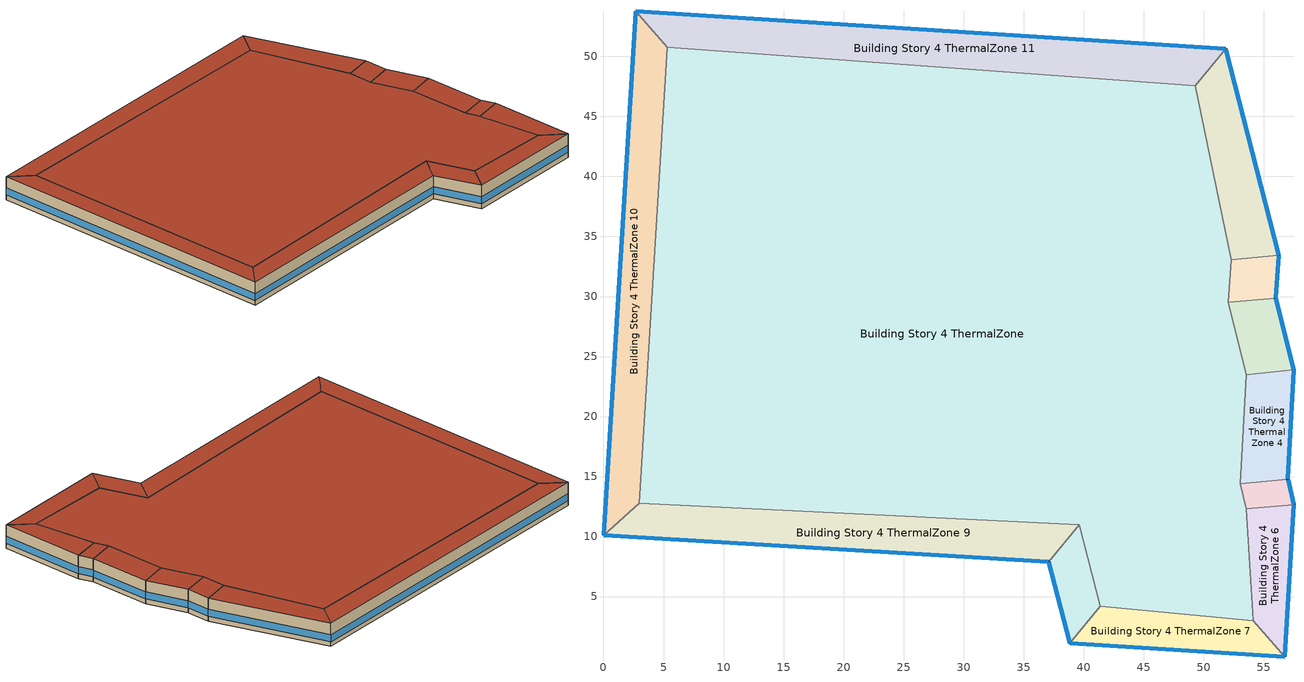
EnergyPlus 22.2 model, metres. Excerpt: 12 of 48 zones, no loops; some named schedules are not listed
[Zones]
Building Story 4 ThermalZone
 floor adiabatic (Typical Interior Ceiling): 49.28,47.56 52.29,33.07 52.03,29.52 53.54,23.5 53.04,14.41 53.54,12.31 54.12,2.99 41.4,4.2 39.64,10.97 2.99,12.76 5.33,50.75 z10.8
 wall adiabatic (Typical Interior Wall): 52.29,33.07 49.28,47.56 5.33,50.75 2.99,12.76 39.64,10.97 41.4,4.2 54.12,2.99 53.54,12.31 53.04,14.41 53.54,23.5 52.03,29.52 52.29,33.07 z10.8:14.4
 roof outside (Typical IEAD Roof - Highly Reflective R-25.64): 5.33,50.75 2.99,12.76 39.64,10.97 41.4,4.2 54.12,2.99 53.54,12.31 53.04,14.41 53.54,23.5 52.03,29.52 52.29,33.07 49.28,47.56 z14.4
Building Story 4 ThermalZone 1
 floor adiabatic (Typical Interior Ceiling): 51.83,50.64 56.27,33.43 52.29,33.07 49.28,47.56 z10.8
 wall outside (Typical Insulated Steel Framed Exterior Wall R-12.99): 56.27,33.43 51.83,50.64 z10.8:14.4
 wall adiabatic (Typical Interior Wall): 51.83,50.64 49.28,47.56 52.29,33.07 56.27,33.43 z10.8:14.4
 window (U 0.55 SHGC 0.25): 56.26,33.45 51.84,50.62 z11.56:12.65
 roof outside (Typical IEAD Roof - Highly Reflective R-25.64): 49.28,47.56 52.29,33.07 56.27,33.43 51.83,50.64 z14.4
Building Story 4 ThermalZone 10
 floor adiabatic (Typical Interior Ceiling): 0,10.11 2.68,53.75 5.33,50.75 2.99,12.76 z10.8
 wall outside (Typical Insulated Steel Framed Exterior Wall R-12.99): 2.68,53.75 0,10.11 z10.8:14.4
 wall adiabatic (Typical Interior Wall): 0,10.11 2.99,12.76 5.33,50.75 2.68,53.75 z10.8:14.4
 window (U 0.55 SHGC 0.25): 2.68,53.73 0,10.13 z11.56:12.64
 roof outside (Typical IEAD Roof - Highly Reflective R-25.64): 2.99,12.76 5.33,50.75 2.68,53.75 0,10.11 z14.4
Building Story 4 ThermalZone 11
 floor adiabatic (Typical Interior Ceiling): 2.68,53.75 51.83,50.64 49.28,47.56 5.33,50.75 z10.8
 wall outside (Typical Insulated Steel Framed Exterior Wall R-12.99): 51.83,50.64 2.68,53.75 z10.8:14.4
 wall adiabatic (Typical Interior Wall): 2.68,53.75 5.33,50.75 49.28,47.56 51.83,50.64 z10.8:14.4
 window (U 0.55 SHGC 0.25): 51.81,50.65 2.7,53.75 z11.56:12.64
 roof outside (Typical IEAD Roof - Highly Reflective R-25.64): 5.33,50.75 49.28,47.56 51.83,50.64 2.68,53.75 z14.4
Building Story 4 ThermalZone 2
 floor adiabatic (Typical Interior Ceiling): 56.27,33.43 56.02,29.88 52.03,29.52 52.29,33.07 z10.8
 wall outside (Typical Insulated Steel Framed Exterior Wall R-12.99): 56.02,29.88 56.27,33.43 z10.8:14.4
 wall adiabatic (Typical Interior Wall): 56.27,33.43 52.29,33.07 52.03,29.52 56.02,29.88 z10.8:14.4
 window (U 0.55 SHGC 0.25): 56.02,29.9 56.27,33.4 z11.56:12.66
 roof outside (Typical IEAD Roof - Highly Reflective R-25.64): 52.29,33.07 52.03,29.52 56.02,29.88 56.27,33.43 z14.4
Building Story 4 ThermalZone 3
 floor adiabatic (Typical Interior Ceiling): 56.02,29.88 57.53,23.88 53.54,23.5 52.03,29.52 z10.8
 wall outside (Typical Insulated Steel Framed Exterior Wall R-12.99): 57.53,23.88 56.02,29.88 z10.8:14.4
 wall adiabatic (Typical Interior Wall): 56.02,29.88 52.03,29.52 53.54,23.5 57.53,23.88 z10.8:14.4
 window (U 0.55 SHGC 0.25): 57.52,23.9 56.03,29.85 z11.56:12.65
 roof outside (Typical IEAD Roof - Highly Reflective R-25.64): 52.03,29.52 53.54,23.5 57.53,23.88 56.02,29.88 z14.4
Building Story 4 ThermalZone 4
 floor adiabatic (Typical Interior Ceiling): 57.53,23.88 57.02,14.77 53.04,14.41 53.54,23.5 z10.8
 wall outside (Typical Insulated Steel Framed Exterior Wall R-12.99): 57.02,14.77 57.53,23.88 z10.8:14.4
 wall adiabatic (Typical Interior Wall): 57.53,23.88 53.54,23.5 53.04,14.41 57.02,14.77 z10.8:14.4
 window (U 0.55 SHGC 0.25): 57.03,14.8 57.52,23.85 z11.56:12.65
 roof outside (Typical IEAD Roof - Highly Reflective R-25.64): 53.54,23.5 53.04,14.41 57.02,14.77 57.53,23.88 z14.4
Building Story 4 ThermalZone 5
 floor adiabatic (Typical Interior Ceiling): 57.02,14.77 57.53,12.66 53.54,12.31 53.04,14.41 z10.8
 wall outside (Typical Insulated Steel Framed Exterior Wall R-12.99): 57.53,12.66 57.02,14.77 z10.8:14.4
 wall adiabatic (Typical Interior Wall): 57.02,14.77 53.04,14.41 53.54,12.31 57.53,12.66 z10.8:14.4
 window (U 0.55 SHGC 0.25): 57.52,12.69 57.03,14.75 z11.56:12.67
 roof outside (Typical IEAD Roof - Highly Reflective R-25.64): 53.04,14.41 53.54,12.31 57.53,12.66 57.02,14.77 z14.4
Building Story 4 ThermalZone 6
 floor adiabatic (Typical Interior Ceiling): 57.53,12.66 56.77,0 54.12,2.99 53.54,12.31 z10.8
 wall outside (Typical Insulated Steel Framed Exterior Wall R-12.99): 56.77,0 57.53,12.66 z10.8:14.4
 wall adiabatic (Typical Interior Wall): 57.53,12.66 53.54,12.31 54.12,2.99 56.77,0 z10.8:14.4
 window (U 0.55 SHGC 0.25): 56.77,0.03 57.52,12.64 z11.56:12.65
 roof outside (Typical IEAD Roof - Highly Reflective R-25.64): 53.54,12.31 54.12,2.99 56.77,0 57.53,12.66 z14.4
Building Story 4 ThermalZone 7
 floor adiabatic (Typical Interior Ceiling): 56.77,0 38.85,1.11 41.4,4.2 54.12,2.99 z10.8
 wall outside (Typical Insulated Steel Framed Exterior Wall R-12.99): 38.85,1.11 56.77,0 z10.8:14.4
 wall adiabatic (Typical Interior Wall): 56.77,0 54.12,2.99 41.4,4.2 38.85,1.11 z10.8:14.4
 window (U 0.55 SHGC 0.25): 38.88,1.11 56.75,0 z11.56:12.65
 roof outside (Typical IEAD Roof - Highly Reflective R-25.64): 54.12,2.99 41.4,4.2 38.85,1.11 56.77,0 z14.4
Building Story 4 ThermalZone 8
 floor adiabatic (Typical Interior Ceiling): 38.85,1.11 37.09,7.89 39.64,10.97 41.4,4.2 z10.8
 wall outside (Typical Insulated Steel Framed Exterior Wall R-12.99): 37.09,7.89 38.85,1.11 z10.8:14.4
 wall adiabatic (Typical Interior Wall): 38.85,1.11 41.4,4.2 39.64,10.97 37.09,7.89 z10.8:14.4
 window (U 0.55 SHGC 0.25): 37.1,7.86 38.85,1.14 z11.56:12.65
 roof outside (Typical IEAD Roof - Highly Reflective R-25.64): 41.4,4.2 39.64,10.97 37.09,7.89 38.85,1.11 z14.4
Building Story 4 ThermalZone 9
 floor adiabatic (Typical Interior Ceiling): 37.09,7.89 0,10.11 2.99,12.76 39.64,10.97 z10.8
 wall outside (Typical Insulated Steel Framed Exterior Wall R-12.99): 0,10.11 37.09,7.89 z10.8:14.4
 wall adiabatic (Typical Interior Wall): 37.09,7.89 39.64,10.97 2.99,12.76 0,10.11 z10.8:14.4
 window (U 0.55 SHGC 0.25): 0.03,10.1 37.07,7.89 z11.56:12.64
 roof outside (Typical IEAD Roof - Highly Reflective R-25.64): 39.64,10.97 2.99,12.76 0,10.11 37.09,7.89 z14.4
[Building]
bld_2: Terrain=City
[Site:Location]
Jack Northrop Fld H_CA_USA: Latitude {deg}=41.313; Longitude {deg}=-105.585; Time Zone {hr}=-8; Elevation {m}=21
[Site:GroundTemperature:FCfactorMethod]
January Ground Temperature {C}=18.8; February Ground Temperature {C}=14.3; March Ground Temperature {C}=13.6; April Ground Temperature {C}=13.2; May Ground Temperature {C}=13.3; June Ground Temperature {C}=12.6; July Ground Temperature {C}=15.3; August Ground Temperature {C}=15.6; September Ground Temperature {C}=17.7; October Ground Temperature {C}=19.4; November Ground Temperature {C}=19.7; December Ground Temperature {C}=18.5
[Site:WaterMainsTemperature]
Calculation Method=Correlation; Annual Average Outdoor Air Temperature {C}=8.96667; Maximum Difference In Monthly Average Outdoor Air Temperatures {deltaC}=26.2
[SizingPeriod:DesignDay] Day of Month=21; Dry-Bulb Temperature Range Modifier Type=DefaultMultipliers; Humidity Condition Type=Wetbulb; Barometric Pressure {Pa}=98769; Rain Indicator=No; Snow Indicator=No; Daylight Saving Time Indicator=No; Begin Environment Reset Mode=FullResetAtBeginEnvironment
Name | Month | Day Type | Maximum Dry-Bulb Temperature {C} | Daily Dry-Bulb Temperature Range {deltaC} | Wetbulb or DewPoint at Maximum Dry-Bulb {C} | Wind Speed {m/s} | Wind Direction {deg} | Solar Model Indicator | ASHRAE Clear Sky Optical Depth for Beam Irradiance (taub) | ASHRAE Clear Sky Optical Depth for Diffuse Irradiance (taud) | Sky Clearness
Buffalo Niagara Intl Ap Ann Clg .4% Condns DB=>MWB 1 | 7 | SummerDesignDay | 30.3 | 9.3 | 21.8 | 5.7 | 240 | ASHRAETau | 0.462 | 2.001
Buffalo Niagara Intl Ap Ann Clg .4% Condns WB=>MDB 1 | 7 | SummerDesignDay | 27.8 | 9.3 | 23.8 | 5.7 | 240 | ASHRAETau | 0.462 | 2.001
Buffalo Niagara Intl Ap Ann Htg 99.6% Condns DB 1 | 1 | WinterDesignDay | -16.3 | 0 | -16.3 | 5.1 | 270 | ASHRAEClearSky |  |  | 0
[Material]
Name | Roughness | Thickness {m} | Conductivity {W/m-K} | Density {kg/m3} | Specific Heat {J/kg-K} | Thermal Absorptance | Solar Absorptance | Visible Absorptance
100mm Normalweight concrete floor | MediumRough | 0.1016 | 2.31045 | 2322 | 832.557 | 0.9 | 0.7 | 0.7
25mm Stucco | Smooth | 0.0254 | 0.72 | 1856 | 840 | 0.9 | 0.7 | 0.7
5/8 in. Gypsum Board | MediumSmooth | 0.0159 | 0.16 | 800 | 1090 | 0.9 | 0.7 | 0.7
G01 13mm gypsum board | Smooth | 0.0127 | 0.160031 | 800.001 | 1090.73 | 0.9 | 0.7 | 0.5
Metal Roof Surface | Smooth | 0.0008 | 45.28 | 7824 | 500 | 0.9 | 0.7 | 0.7
Roof Membrane - Highly Reflective | VeryRough | 0.0095 | 0.16 | 1121.29 | 1460 | 0.75 | 0.45 | 0.7
Std Wood 6inch 1; Std Wood 6inch 2 | MediumSmooth | 0.15 | 0.12 | 540 | 1210 | 0.9 | 0.7 | 0.7
[Material:NoMass] Roughness=Smooth; Thermal Absorptance=0.9; Solar Absorptance=0.7
Name | Thermal Resistance {m2-K/W} | Visible Absorptance
CP02 CARPET PAD | 0.21648 | 0.8
Typical Insulation R-10.81 | 1.90342 | 0.7
Typical Insulation R-24.52 | 4.31889 | 0.7
[WindowMaterial:Gas]
Gap_1_W_0_0032: Gas Type=Air; Thickness {m}=0.0032
[WindowMaterial:Glazing] Optical Data Type=SpectralAverage; Infrared Transmittance at Normal Incidence=0; Back Side Infrared Hemispherical Emissivity=0.84; Conductivity {W/m-K}=1; Dirt Correction Factor for Solar and Visible Transmittance=1; Solar Diffusing=No
Name | Thickness {m} | Solar Transmittance at Normal Incidence | Front Side Solar Reflectance at Normal Incidence | Back Side Solar Reflectance at Normal Incidence | Visible Transmittance at Normal Incidence | Front Side Visible Reflectance at Normal Incidence | Back Side Visible Reflectance at Normal Incidence | Front Side Infrared Hemispherical Emissivity
Glass_2022F_LayerAvg | 0.0039 | 0.355897 | 0.394095 | 0.265645 | 0.677694 | 0.042734 | 0.05547 | 0.046
Glass_2175_LayerAvg | 0.0086 | 0.167758 | 0.217606 | 0.437978 | 0.416044 | 0.078729 | 0.10654 | 0.84
[Construction]
InteriorFurnishings 1: Std Wood 6inch 1
InteriorFurnishings 2: Std Wood 6inch 2
Typical IEAD Roof - Highly Reflective R-25.64: Roof Membrane - Highly Reflective, Typical Insulation R-24.52, Metal Roof Surface
Typical Insulated Steel Framed Exterior Wall R-12.99: 25mm Stucco, 5/8 in. Gypsum Board, Typical Insulation R-10.81, 5/8 in. Gypsum Board
Typical Interior Ceiling: CP02 CARPET PAD, 100mm Normalweight concrete floor
Typical Interior Wall: G01 13mm gypsum board, G01 13mm gypsum board
U 0.55 SHGC 0.25: Glass_2175_LayerAvg, Gap_1_W_0_0032, Glass_2022F_LayerAvg
[Zone] Multiplier=1; Part of Total Floor Area=Yes
Building Story 4 ThermalZone; Building Story 4 ThermalZone 1; Building Story 4 ThermalZone 10; Building Story 4 ThermalZone 11; Building Story 4 ThermalZone 2; Building Story 4 ThermalZone 3; Building Story 4 ThermalZone 4; Building Story 4 ThermalZone 5; Building Story 4 ThermalZone 6; Building Story 4 ThermalZone 7; Building Story 4 ThermalZone 8; Building Story 4 ThermalZone 9
[Space] Space Type=Story Top Blended Space Type
Name | Zone
Building Story 4 Space | Building Story 4 ThermalZone
Building Story 4 Space 1 | Building Story 4 ThermalZone 1
Building Story 4 Space 10 | Building Story 4 ThermalZone 10
Building Story 4 Space 11 | Building Story 4 ThermalZone 11
Building Story 4 Space 2 | Building Story 4 ThermalZone 2
Building Story 4 Space 3 | Building Story 4 ThermalZone 3
Building Story 4 Space 4 | Building Story 4 ThermalZone 4
Building Story 4 Space 5 | Building Story 4 ThermalZone 5
Building Story 4 Space 6 | Building Story 4 ThermalZone 6
Building Story 4 Space 7 | Building Story 4 ThermalZone 7
Building Story 4 Space 8 | Building Story 4 ThermalZone 8
Building Story 4 Space 9 | Building Story 4 ThermalZone 9
[SpaceList]
Story Top Blended Space Type: Building Story 4 Space 4, Building Story 4 Space 7, Building Story 4 Space 8, Building Story 4 Space, Building Story 4 Space 1, Building Story 4 Space 2, Building Story 4 Space 3, Building Story 4 Space 5, Building Story 4 Space 6, Building Story 4 Space 9, Building Story 4 Space 10, Building Story 4 Space 11
[InternalMass]
Name | Construction | Zone or ZoneList | Space or SpaceList | Surface Area {m2}
Building Story 4 Space 4 Office WholeBuilding - Lg Office A  - Story Top Mass; Building Story 4 Space 4 Office WholeBuilding - Lg Office C  - Story Top Mass | InteriorFurnishings 1 | Building Story 4 ThermalZone 4 | Building Story 4 Space 4 | 6.85362
Building Story 4 Space 7 Office WholeBuilding - Lg Office A  - Story Top Mass; Building Story 4 Space 7 Office WholeBuilding - Lg Office C  - Story Top Mass | InteriorFurnishings 1 | Building Story 4 ThermalZone 7 | Building Story 4 Space 7 | 8.84844
Building Story 4 Space 8 Office WholeBuilding - Lg Office A  - Story Top Mass; Building Story 4 Space 8 Office WholeBuilding - Lg Office C  - Story Top Mass | InteriorFurnishings 1 | Building Story 4 ThermalZone 8 | Building Story 4 Space 8 | 4.31025
Building Story 4 Space Office WholeBuilding - Lg Office A  - Story Top Mass; Building Story 4 Space Office WholeBuilding - Lg Office C  - Story Top Mass | InteriorFurnishings 1 | Building Story 4 ThermalZone | Building Story 4 Space | 360.539
Building Story 4 Space 1 Office WholeBuilding - Lg Office A  - Story Top Mass; Building Story 4 Space 1 Office WholeBuilding - Lg Office C  - Story Top Mass | InteriorFurnishings 1 | Building Story 4 ThermalZone 1 | Building Story 4 Space 1 | 11.0673
Building Story 4 Space 2 Office WholeBuilding - Lg Office A  - Story Top Mass; Building Story 4 Space 2 Office WholeBuilding - Lg Office C  - Story Top Mass | InteriorFurnishings 1 | Building Story 4 ThermalZone 2 | Building Story 4 Space 2 | 2.67114
Building Story 4 Space 3 Office WholeBuilding - Lg Office A  - Story Top Mass; Building Story 4 Space 3 Office WholeBuilding - Lg Office C  - Story Top Mass | InteriorFurnishings 1 | Building Story 4 ThermalZone 3 | Building Story 4 Space 3 | 4.65989
Building Story 4 Space 5 Office WholeBuilding - Lg Office A  - Story Top Mass; Building Story 4 Space 5 Office WholeBuilding - Lg Office C  - Story Top Mass | InteriorFurnishings 1 | Building Story 4 ThermalZone 5 | Building Story 4 Space 5 | 1.6294
Building Story 4 Space 6 Office WholeBuilding - Lg Office A  - Story Top Mass; Building Story 4 Space 6 Office WholeBuilding - Lg Office C  - Story Top Mass | InteriorFurnishings 1 | Building Story 4 ThermalZone 6 | Building Story 4 Space 6 | 6.95715
Building Story 4 Space 9 Office WholeBuilding - Lg Office A  - Story Top Mass; Building Story 4 Space 9 Office WholeBuilding - Lg Office C  - Story Top Mass | InteriorFurnishings 1 | Building Story 4 ThermalZone 9 | Building Story 4 Space 9 | 21.1825
Building Story 4 Space 10 Office WholeBuilding - Lg Office A  - Story Top Mass; Building Story 4 Space 10 Office WholeBuilding - Lg Office C  - Story Top Mass | InteriorFurnishings 1 | Building Story 4 ThermalZone 10 | Building Story 4 Space 10 | 21.9815
Building Story 4 Space 11 Office WholeBuilding - Lg Office A  - Story Top Mass; Building Story 4 Space 11 Office WholeBuilding - Lg Office C  - Story Top Mass | InteriorFurnishings 1 | Building Story 4 ThermalZone 11 | Building Story 4 Space 11 | 26.8946
Building Story 4 Space 4 Office WholeBuilding - Lg Office A end_a - Story Top Mass; Building Story 4 Space 4 Office WholeBuilding - Lg Office A end_b - Story Top Mass; Building Story 4 Space 4 Office WholeBuilding - Lg Office C end_a - Story Top Mass; Building Story 4 Space 4 Office WholeBuilding - Lg Office C end_b - Story Top Mass | InteriorFurnishings 1 | Building Story 4 ThermalZone 4 | Building Story 4 Space 4 | 0.599934
Building Story 4 Space 7 Office WholeBuilding - Lg Office A end_a - Story Top Mass; Building Story 4 Space 7 Office WholeBuilding - Lg Office A end_b - Story Top Mass; Building Story 4 Space 7 Office WholeBuilding - Lg Office C end_a - Story Top Mass; Building Story 4 Space 7 Office WholeBuilding - Lg Office C end_b - Story Top Mass | InteriorFurnishings 1 | Building Story 4 ThermalZone 7 | Building Story 4 Space 7 | 0.774551
Building Story 4 Space 8 Office WholeBuilding - Lg Office A end_a - Story Top Mass; Building Story 4 Space 8 Office WholeBuilding - Lg Office A end_b - Story Top Mass; Building Story 4 Space 8 Office WholeBuilding - Lg Office C end_a - Story Top Mass; Building Story 4 Space 8 Office WholeBuilding - Lg Office C end_b - Story Top Mass | InteriorFurnishings 1 | Building Story 4 ThermalZone 8 | Building Story 4 Space 8 | 0.377299
Building Story 4 Space Office WholeBuilding - Lg Office A end_a - Story Top Mass; Building Story 4 Space Office WholeBuilding - Lg Office A end_b - Story Top Mass; Building Story 4 Space Office WholeBuilding - Lg Office C end_a - Story Top Mass; Building Story 4 Space Office WholeBuilding - Lg Office C end_b - Story Top Mass | InteriorFurnishings 1 | Building Story 4 ThermalZone | Building Story 4 Space | 31.5599
Building Story 4 Space 1 Office WholeBuilding - Lg Office A end_a - Story Top Mass; Building Story 4 Space 1 Office WholeBuilding - Lg Office A end_b - Story Top Mass; Building Story 4 Space 1 Office WholeBuilding - Lg Office C end_a - Story Top Mass; Building Story 4 Space 1 Office WholeBuilding - Lg Office C end_b - Story Top Mass | InteriorFurnishings 1 | Building Story 4 ThermalZone 1 | Building Story 4 Space 1 | 0.968782
Building Story 4 Space 2 Office WholeBuilding - Lg Office A end_a - Story Top Mass; Building Story 4 Space 2 Office WholeBuilding - Lg Office A end_b - Story Top Mass; Building Story 4 Space 2 Office WholeBuilding - Lg Office C end_a - Story Top Mass; Building Story 4 Space 2 Office WholeBuilding - Lg Office C end_b - Story Top Mass | InteriorFurnishings 1 | Building Story 4 ThermalZone 2 | Building Story 4 Space 2 | 0.233819
Building Story 4 Space 3 Office WholeBuilding - Lg Office A end_a - Story Top Mass; Building Story 4 Space 3 Office WholeBuilding - Lg Office A end_b - Story Top Mass; Building Story 4 Space 3 Office WholeBuilding - Lg Office C end_a - Story Top Mass; Building Story 4 Space 3 Office WholeBuilding - Lg Office C end_b - Story Top Mass | InteriorFurnishings 1 | Building Story 4 ThermalZone 3 | Building Story 4 Space 3 | 0.407905
Building Story 4 Space 5 Office WholeBuilding - Lg Office A end_a - Story Top Mass; Building Story 4 Space 5 Office WholeBuilding - Lg Office A end_b - Story Top Mass; Building Story 4 Space 5 Office WholeBuilding - Lg Office C end_a - Story Top Mass; Building Story 4 Space 5 Office WholeBuilding - Lg Office C end_b - Story Top Mass | InteriorFurnishings 1 | Building Story 4 ThermalZone 5 | Building Story 4 Space 5 | 0.14263
Building Story 4 Space 6 Office WholeBuilding - Lg Office A end_a - Story Top Mass; Building Story 4 Space 6 Office WholeBuilding - Lg Office A end_b - Story Top Mass; Building Story 4 Space 6 Office WholeBuilding - Lg Office C end_a - Story Top Mass; Building Story 4 Space 6 Office WholeBuilding - Lg Office C end_b - Story Top Mass | InteriorFurnishings 1 | Building Story 4 ThermalZone 6 | Building Story 4 Space 6 | 0.608997
Building Story 4 Space 9 Office WholeBuilding - Lg Office A end_a - Story Top Mass; Building Story 4 Space 9 Office WholeBuilding - Lg Office A end_b - Story Top Mass; Building Story 4 Space 9 Office WholeBuilding - Lg Office C end_a - Story Top Mass; Building Story 4 Space 9 Office WholeBuilding - Lg Office C end_b - Story Top Mass | InteriorFurnishings 1 | Building Story 4 ThermalZone 9 | Building Story 4 Space 9 | 1.85422
Building Story 4 Space 10 Office WholeBuilding - Lg Office A end_a - Story Top Mass; Building Story 4 Space 10 Office WholeBuilding - Lg Office A end_b - Story Top Mass; Building Story 4 Space 10 Office WholeBuilding - Lg Office C end_a - Story Top Mass; Building Story 4 Space 10 Office WholeBuilding - Lg Office C end_b - Story Top Mass | InteriorFurnishings 1 | Building Story 4 ThermalZone 10 | Building Story 4 Space 10 | 1.92415
Building Story 4 Space 11 Office WholeBuilding - Lg Office A end_a - Story Top Mass; Building Story 4 Space 11 Office WholeBuilding - Lg Office A end_b - Story Top Mass; Building Story 4 Space 11 Office WholeBuilding - Lg Office C end_a - Story Top Mass; Building Story 4 Space 11 Office WholeBuilding - Lg Office C end_b - Story Top Mass | InteriorFurnishings 1 | Building Story 4 ThermalZone 11 | Building Story 4 Space 11 | 2.35423
Building Story 4 Space 4 Office WholeBuilding - Lg Office B  - Story Top Mass | InteriorFurnishings 1 | Building Story 4 ThermalZone 4 | Building Story 4 Space 4 | 47.6279
Building Story 4 Space 7 Office WholeBuilding - Lg Office B  - Story Top Mass | InteriorFurnishings 1 | Building Story 4 ThermalZone 7 | Building Story 4 Space 7 | 61.4905
Building Story 4 Space 8 Office WholeBuilding - Lg Office B  - Story Top Mass | InteriorFurnishings 1 | Building Story 4 ThermalZone 8 | Building Story 4 Space 8 | 29.9533
Building Story 4 Space Office WholeBuilding - Lg Office B  - Story Top Mass | InteriorFurnishings 1 | Building Story 4 ThermalZone | Building Story 4 Space | 2505.49
Building Story 4 Space 1 Office WholeBuilding - Lg Office B  - Story Top Mass | InteriorFurnishings 1 | Building Story 4 ThermalZone 1 | Building Story 4 Space 1 | 76.9102
Building Story 4 Space 2 Office WholeBuilding - Lg Office B  - Story Top Mass | InteriorFurnishings 1 | Building Story 4 ThermalZone 2 | Building Story 4 Space 2 | 18.5625
Building Story 4 Space 3 Office WholeBuilding - Lg Office B  - Story Top Mass | InteriorFurnishings 1 | Building Story 4 ThermalZone 3 | Building Story 4 Space 3 | 32.383
Building Story 4 Space 5 Office WholeBuilding - Lg Office B  - Story Top Mass | InteriorFurnishings 1 | Building Story 4 ThermalZone 5 | Building Story 4 Space 5 | 11.3232
Building Story 4 Space 6 Office WholeBuilding - Lg Office B  - Story Top Mass | InteriorFurnishings 1 | Building Story 4 ThermalZone 6 | Building Story 4 Space 6 | 48.3474
Building Story 4 Space 9 Office WholeBuilding - Lg Office B  - Story Top Mass | InteriorFurnishings 1 | Building Story 4 ThermalZone 9 | Building Story 4 Space 9 | 147.204
Building Story 4 Space 10 Office WholeBuilding - Lg Office B  - Story Top Mass | InteriorFurnishings 1 | Building Story 4 ThermalZone 10 | Building Story 4 Space 10 | 152.756
Building Story 4 Space 11 Office WholeBuilding - Lg Office B  - Story Top Mass | InteriorFurnishings 1 | Building Story 4 ThermalZone 11 | Building Story 4 Space 11 | 186.899
Building Story 4 Space 4 Office WholeBuilding - Lg Office B end_a - Story Top Mass; Building Story 4 Space 4 Office WholeBuilding - Lg Office B end_b - Story Top Mass | InteriorFurnishings 1 | Building Story 4 ThermalZone 4 | Building Story 4 Space 4 | 4.16912
Building Story 4 Space 7 Office WholeBuilding - Lg Office B end_a - Story Top Mass; Building Story 4 Space 7 Office WholeBuilding - Lg Office B end_b - Story Top Mass | InteriorFurnishings 1 | Building Story 4 ThermalZone 7 | Building Story 4 Space 7 | 5.38259
Building Story 4 Space 8 Office WholeBuilding - Lg Office B end_a - Story Top Mass; Building Story 4 Space 8 Office WholeBuilding - Lg Office B end_b - Story Top Mass | InteriorFurnishings 1 | Building Story 4 ThermalZone 8 | Building Story 4 Space 8 | 2.62197
Building Story 4 Space Office WholeBuilding - Lg Office B end_a - Story Top Mass; Building Story 4 Space Office WholeBuilding - Lg Office B end_b - Story Top Mass | InteriorFurnishings 1 | Building Story 4 ThermalZone | Building Story 4 Space | 219.319
Building Story 4 Space 1 Office WholeBuilding - Lg Office B end_a - Story Top Mass; Building Story 4 Space 1 Office WholeBuilding - Lg Office B end_b - Story Top Mass | InteriorFurnishings 1 | Building Story 4 ThermalZone 1 | Building Story 4 Space 1 | 6.73236
Building Story 4 Space 2 Office WholeBuilding - Lg Office B end_a - Story Top Mass; Building Story 4 Space 2 Office WholeBuilding - Lg Office B end_b - Story Top Mass | InteriorFurnishings 1 | Building Story 4 ThermalZone 2 | Building Story 4 Space 2 | 1.62488
Building Story 4 Space 3 Office WholeBuilding - Lg Office B end_a - Story Top Mass; Building Story 4 Space 3 Office WholeBuilding - Lg Office B end_b - Story Top Mass | InteriorFurnishings 1 | Building Story 4 ThermalZone 3 | Building Story 4 Space 3 | 2.83466
Building Story 4 Space 5 Office WholeBuilding - Lg Office B end_a - Story Top Mass; Building Story 4 Space 5 Office WholeBuilding - Lg Office B end_b - Story Top Mass | InteriorFurnishings 1 | Building Story 4 ThermalZone 5 | Building Story 4 Space 5 | 0.99118
Building Story 4 Space 6 Office WholeBuilding - Lg Office B end_a - Story Top Mass; Building Story 4 Space 6 Office WholeBuilding - Lg Office B end_b - Story Top Mass | InteriorFurnishings 1 | Building Story 4 ThermalZone 6 | Building Story 4 Space 6 | 4.23211
Building Story 4 Space 9 Office WholeBuilding - Lg Office B end_a - Story Top Mass; Building Story 4 Space 9 Office WholeBuilding - Lg Office B end_b - Story Top Mass | InteriorFurnishings 1 | Building Story 4 ThermalZone 9 | Building Story 4 Space 9 | 12.8855
Building Story 4 Space 10 Office WholeBuilding - Lg Office B end_a - Story Top Mass; Building Story 4 Space 10 Office WholeBuilding - Lg Office B end_b - Story Top Mass | InteriorFurnishings 1 | Building Story 4 ThermalZone 10 | Building Story 4 Space 10 | 13.3715
Building Story 4 Space 11 Office WholeBuilding - Lg Office B end_a - Story Top Mass; Building Story 4 Space 11 Office WholeBuilding - Lg Office B end_b - Story Top Mass | InteriorFurnishings 1 | Building Story 4 ThermalZone 11 | Building Story 4 Space 11 | 16.3603
Building Story 4 Space Mass | InteriorFurnishings 2 | Building Story 4 ThermalZone | Building Story 4 Space | 3791.45
Building Story 4 Space 1 Mass | InteriorFurnishings 2 | Building Story 4 ThermalZone 1 | Building Story 4 Space 1 | 116.385
Building Story 4 Space 10 Mass | InteriorFurnishings 2 | Building Story 4 ThermalZone 10 | Building Story 4 Space 10 | 231.158
Building Story 4 Space 11 Mass | InteriorFurnishings 2 | Building Story 4 ThermalZone 11 | Building Story 4 Space 11 | 282.826
Building Story 4 Space 2 Mass | InteriorFurnishings 2 | Building Story 4 ThermalZone 2 | Building Story 4 Space 2 | 28.0899
Building Story 4 Space 3 Mass | InteriorFurnishings 2 | Building Story 4 ThermalZone 3 | Building Story 4 Space 3 | 49.0037
Building Story 4 Space 4 Mass | InteriorFurnishings 2 | Building Story 4 ThermalZone 4 | Building Story 4 Space 4 | 72.0731
Building Story 4 Space 5 Mass | InteriorFurnishings 2 | Building Story 4 ThermalZone 5 | Building Story 4 Space 5 | 17.1349
Building Story 4 Space 6 Mass | InteriorFurnishings 2 | Building Story 4 ThermalZone 6 | Building Story 4 Space 6 | 73.1619
Building Story 4 Space 7 Mass | InteriorFurnishings 2 | Building Story 4 ThermalZone 7 | Building Story 4 Space 7 | 93.0508
Building Story 4 Space 8 Mass | InteriorFurnishings 2 | Building Story 4 ThermalZone 8 | Building Story 4 Space 8 | 45.3269
Building Story 4 Space 9 Mass | InteriorFurnishings 2 | Building Story 4 ThermalZone 9 | Building Story 4 Space 9 | 222.757
[Lights]
Office WholeBuilding - Lg Office Lights 2: Zone or ZoneList or Space or SpaceList=Story Top Blended Space Type; Schedule=OfficeLarge BLDG_LIGHT_SCH_2013; Design Level Calculation Method=Watts/Area; Watts per Zone Floor Area {W/m2}=8.82641; Return Air Fraction=0; Fraction Radiant=0.7; Fraction Visible=0.2; Fraction Replaceable=1
[People]
Office WholeBuilding - Lg Office People 2: Zone or ZoneList or Space or SpaceList=Story Top Blended Space Type; Number of People Schedule=OfficeLarge BLDG_OCC_SCH; Number of People Calculation Method=People/Area; People per Floor Area {person/m2}=0.0538196; Fraction Radiant=0.3; Activity Level Schedule=OfficeLarge ACTIVITY_SCH; Enable ASHRAE 55 Comfort Warnings=Yes; Mean Radiant Temperature Calculation Type=ZoneAveraged; Work Efficiency Schedule=Work Efficiency Schedule; Clothing Insulation Schedule=Clothing Schedule; Air Velocity Schedule=Air Velocity Schedule; Thermal Comfort Model 1 Type=Fanger
[ElectricEquipment]
Office WholeBuilding - Lg Office Elec Equip 2: Zone or ZoneList or Space or SpaceList=Story Top Blended Space Type; Schedule=OfficeLarge BLDG_EQUIP_SCH; Design Level Calculation Method=Watts/Area; Watts per Zone Floor Area {W/m2}=8.07007; Fraction Latent=0; Fraction Radiant=0.5; Fraction Lost=0
[ZoneInfiltration:DesignFlowRate] Zone or ZoneList or Space or SpaceList=Story Top Blended Space Type; Schedule=Always On Discrete; Design Flow Rate Calculation Method=Flow/ExteriorArea; Constant Term Coefficient=0; Temperature Term Coefficient=0; Velocity Term Coefficient=0.224; Velocity Squared Term Coefficient=0
Name | Flow Rate per Exterior Surface Area {m3/s-m2}
Office WholeBuilding - Lg Office A  - Story Top Infiltration; Office WholeBuilding - Lg Office C  - Story Top Infiltration | 2.89256e-05
Office WholeBuilding - Lg Office A end_a - Story Top Infiltration; Office WholeBuilding - Lg Office A end_b - Story Top Infiltration; Office WholeBuilding - Lg Office C end_a - Story Top Infiltration; Office WholeBuilding - Lg Office C end_b - Story Top Infiltration | 5.06402e-06
Office WholeBuilding - Lg Office B end_a - Story Top Infiltration; Office WholeBuilding - Lg Office B end_b - Story Top Infiltration | 1.75957e-05
[Daylighting:Controls] Lighting Control Type=Stepped; Minimum Input Power Fraction for Continuous or ContinuousOff Dimming Control=0.3; Minimum Light Output Fraction for Continuous or ContinuousOff Dimming Control=0.2; Number of Stepped Control Steps=3; Probability Lighting will be Reset When Needed in Manual Stepped Control=1; Glare Calculation Azimuth Angle of View Direction Clockwise from Zone y-Axis {deg}=-0; Maximum Allowable Discomfort Glare Index=22; Illuminance Setpoint at Reference Point 1 {lux}=377; Illuminance Setpoint at Reference Point 2 {lux}=377
Name | Zone or Space | Glare Calculation Daylighting Reference Point | Daylighting Reference Point Name 1 | Fraction of Lights Controlled by Reference Point 1 | Daylighting Reference Point Name 2 | Fraction of Lights Controlled by Reference Point 2
Building Story 4 ThermalZone 1 DaylightingControls | Building Story 4 ThermalZone 1 | Building Story 4 Space 1 Daylt Sensor 1 | Building Story 4 Space 1 Daylt Sensor 1 | 0.366 | Building Story 4 Space 1 Daylt Sensor 2 | 0.144
Building Story 4 ThermalZone 10 DaylightingControls | Building Story 4 ThermalZone 10 | Building Story 4 Space 10 Daylt Sensor 1 | Building Story 4 Space 10 Daylt Sensor 1 | 0.454 | Building Story 4 Space 10 Daylt Sensor 2 | 0.106
Building Story 4 ThermalZone 11 DaylightingControls | Building Story 4 ThermalZone 11 | Building Story 4 Space 11 Daylt Sensor 1 | Building Story 4 Space 11 Daylt Sensor 1 | 0.422 | Building Story 4 Space 11 Daylt Sensor 2 | 0.121
Building Story 4 ThermalZone 6 DaylightingControls | Building Story 4 ThermalZone 6 | Building Story 4 Space 6 Daylt Sensor 1 | Building Story 4 Space 6 Daylt Sensor 1 | 0.399 | Building Story 4 Space 6 Daylt Sensor 2 | 0.13
Building Story 4 ThermalZone 7 DaylightingControls | Building Story 4 ThermalZone 7 | Building Story 4 Space 7 Daylt Sensor 1 | Building Story 4 Space 7 Daylt Sensor 1 | 0.441 | Building Story 4 Space 7 Daylt Sensor 2 | 0.112
Building Story 4 ThermalZone 9 DaylightingControls | Building Story 4 ThermalZone 9 | Building Story 4 Space 9 Daylt Sensor 1 | Building Story 4 Space 9 Daylt Sensor 1 | 0.415 | Building Story 4 Space 9 Daylt Sensor 2 | 0.121
[AvailabilityManager:NightCycle] Applicability Schedule=Always On Discrete; Control Type=CycleOnAny; Thermostat Tolerance {deltaC}=1.9999; Cycling Run Time Control Type=Thermostat; Cycling Run Time {s}=1800
Name | Fan Schedule
Availability Manager Night Cycle 1 | 12 Zone PVAV Occ Sch
Availability Manager Night Cycle 2 | 12 Zone PVAV 1 Occ Sch
Availability Manager Night Cycle 3 | 12 Zone PVAV 2 Occ Sch
Availability Manager Night Cycle 4 | 12 Zone PVAV 3 Occ Sch
[AvailabilityManager:Scheduled] Schedule=Always On Discrete
12 Zone PVAV OA System Availability Manager; 12 Zone PVAV 1 OA System Availability Manager; 12 Zone PVAV 2 OA System Availability Manager; 12 Zone PVAV 3 OA System Availability Manager
[Exterior:Lights] Control Option=AstronomicalClock
Name | Schedule | Design Level {W}
Building Facades | Schedule Ruleset 1 | 1006.8
Main Entries | Schedule Ruleset 2 | 259.492
Other Doors | Schedule Ruleset 2 | 577.369
Parking Areas and Drives | Schedule Ruleset 2 | 10327
[EnergyManagementSystem:Sensor]
Name | Output:Variable or Output:Meter Index Key | Output:Variable or Output:Meter
Ele_Sen | Whole Building | Facility Total Purchased Electricity Energy
Fut_Sen | NYSTc 2030 Future Hourly Emissions Sch | Schedule Value
His_Sen | New York 2019 Historical Hourly Emissions Sch | Schedule Value
Mains_Water_Temp_Sen | Environment | Site Mains Water Temperature
OAT; OAT_1; OAT_2; OAT_3 | Environment | Site Outdoor Air Drybulb Temperature
[EnergyManagementSystem:Actuator] Actuated Component Control Type=Schedule Value
Name | Actuated Component Unique | Actuated Component Type
Mains_Water_Temp_Act | Mains Water Temperature | Schedule:Constant
SYS12ZonePVAV1ClgSch0; SYS12ZonePVAVClgSch0 | SchoolSecondary CLGSETP_SCH_NO_SETBACK | Schedule:Year
SYS12ZonePVAV1HtgSch0 | SchoolSecondary HTGSETP_SCH_YES_OPTIMUM | Schedule:Year
SYS12ZonePVAV2ClgSch0; SYS12ZonePVAV3ClgSch0 | OfficeLarge CLGSETP_SCH_NO_SETBACK | Schedule:Year
SYS12ZonePVAV2HtgSch0; SYS12ZonePVAV3HtgSch0 | OfficeLarge HTGSETP_SCH_YES_OPTIMUM | Schedule:Year
SYS12ZonePVAVHtgSch0 | SchoolSecondary HTGSETP_SCH_PSZ_AC | Schedule:Year
[EnergyManagementSystem:Program]
Emissions_Calc_Prgm: SET fut_hr_val = Fut_Sen; SET his_hr_val = His_Sen; SET fut_yr_val = 92; SET his_yr_val = 583; SET elec = Ele_Sen; SET conv = 1000000 * 60 * 60; SET conv_kg_mt = 0.001; SET fut_hr = (fut_hr_val * elec / conv) * conv_kg_mt; SET his_hr = (his_hr_val * elec / conv) * conv_kg_mt; SET fut_yr = (fut_yr_val * elec / conv) * conv_kg_mt; SET his_yr = (his_yr_val * elec / conv) * conv_kg_mt; SET fut_hr_intensity = fut_hr * 1000 / 108122.58897931306; SET his_hr_intensity = his_hr * 1000 / 108122.58897931306; SET fut_yr_intensity = fut_yr * 1000 / 108122.58897931306; SET his_yr_intensity = his_yr * 1000 / 108122.58897931306
Mains_Water_Prg: SET Mains_Water_Temp_Act = Mains_Water_Temp_Sen
SYS12ZonePVAV1OptimumStartProg0: IF DaylightSavings==0 && DayOfWeek>1 && Hour==5 && OAT_1<23.9 && OAT_1>1.7; SET SYS12ZonePVAV1ClgSch0 = 29.4; SET SYS12ZonePVAV1HtgSch0 = 15.6; ELSEIF DaylightSavings==0 && DayOfWeek==1 && Hour==7 && OAT_1<23.9 && OAT_1>1.7; SET SYS12ZonePVAV1ClgSch0 = 29.4; SET SYS12ZonePVAV1HtgSch0 = 15.6; ELSEIF DaylightSavings==1 && DayOfWeek>1 && Hour==4 && OAT_1<23.9 && OAT_1>1.7; SET SYS12ZonePVAV1ClgSch0 = 29.4; SET SYS12ZonePVAV1HtgSch0 = 15.6; ELSEIF DaylightSavings==1 && DayOfWeek==1 && Hour==6 && OAT_1<23.9 && OAT_1>1.7; SET SYS12ZonePVAV1ClgSch0 = 29.4; SET SYS12ZonePVAV1HtgSch0 = 15.6; ELSE; SET SYS12ZonePVAV1ClgSch0 = NULL; SET SYS12ZonePVAV1HtgSch0 = NULL; ENDIF
SYS12ZonePVAV2OptimumStartProg0: IF DaylightSavings==0 && DayOfWeek>1 && Hour==5 && OAT_2<23.9 && OAT_2>1.7; SET SYS12ZonePVAV2ClgSch0 = 29.4; SET SYS12ZonePVAV2HtgSch0 = 15.6; ELSEIF DaylightSavings==0 && DayOfWeek==1 && Hour==7 && OAT_2<23.9 && OAT_2>1.7; SET SYS12ZonePVAV2ClgSch0 = 29.4; SET SYS12ZonePVAV2HtgSch0 = 15.6; ELSEIF DaylightSavings==1 && DayOfWeek>1 && Hour==4 && OAT_2<23.9 && OAT_2>1.7; SET SYS12ZonePVAV2ClgSch0 = 29.4; SET SYS12ZonePVAV2HtgSch0 = 15.6; ELSEIF DaylightSavings==1 && DayOfWeek==1 && Hour==6 && OAT_2<23.9 && OAT_2>1.7; SET SYS12ZonePVAV2ClgSch0 = 29.4; SET SYS12ZonePVAV2HtgSch0 = 15.6; ELSE; SET SYS12ZonePVAV2ClgSch0 = NULL; SET SYS12ZonePVAV2HtgSch0 = NULL; ENDIF
SYS12ZonePVAV3OptimumStartProg0: IF DaylightSavings==0 && DayOfWeek>1 && Hour==5 && OAT_3<23.9 && OAT_3>1.7; SET SYS12ZonePVAV3ClgSch0 = 29.4; SET SYS12ZonePVAV3HtgSch0 = 15.6; ELSEIF DaylightSavings==0 && DayOfWeek==1 && Hour==7 && OAT_3<23.9 && OAT_3>1.7; SET SYS12ZonePVAV3ClgSch0 = 29.4; SET SYS12ZonePVAV3HtgSch0 = 15.6; ELSEIF DaylightSavings==1 && DayOfWeek>1 && Hour==4 && OAT_3<23.9 && OAT_3>1.7; SET SYS12ZonePVAV3ClgSch0 = 29.4; SET SYS12ZonePVAV3HtgSch0 = 15.6; ELSEIF DaylightSavings==1 && DayOfWeek==1 && Hour==6 && OAT_3<23.9 && OAT_3>1.7; SET SYS12ZonePVAV3ClgSch0 = 29.4; SET SYS12ZonePVAV3HtgSch0 = 15.6; ELSE; SET SYS12ZonePVAV3ClgSch0 = NULL; SET SYS12ZonePVAV3HtgSch0 = NULL; ENDIF
SYS12ZonePVAVOptimumStartProg0: IF DaylightSavings==0 && DayOfWeek>1 && Hour==5 && OAT<23.9 && OAT>1.7; SET SYS12ZonePVAVClgSch0 = 29.4; SET SYS12ZonePVAVHtgSch0 = 15.6; ELSEIF DaylightSavings==0 && DayOfWeek==1 && Hour==7 && OAT<23.9 && OAT>1.7; SET SYS12ZonePVAVClgSch0 = 29.4; SET SYS12ZonePVAVHtgSch0 = 15.6; ELSEIF DaylightSavings==1 && DayOfWeek>1 && Hour==4 && OAT<23.9 && OAT>1.7; SET SYS12ZonePVAVClgSch0 = 29.4; SET SYS12ZonePVAVHtgSch0 = 15.6; ELSEIF DaylightSavings==1 && DayOfWeek==1 && Hour==6 && OAT<23.9 && OAT>1.7; SET SYS12ZonePVAVClgSch0 = 29.4; SET SYS12ZonePVAVHtgSch0 = 15.6; ELSE; SET SYS12ZonePVAVClgSch0 = NULL; SET SYS12ZonePVAVHtgSch0 = NULL; ENDIF
[EnergyManagementSystem:ProgramCallingManager]
Emissions Calc Prgm: EndOfSystemTimestepBeforeHVACReporting; Emissions_Calc_Prgm
Mains_Water_Prg_Mgr: BeginTimestepBeforePredictor; Mains_Water_Prg
SYS12ZonePVAV1OptimumStartCallingManager0: BeginTimestepBeforePredictor; SYS12ZonePVAV1OptimumStartProg0
SYS12ZonePVAV2OptimumStartCallingManager0: BeginTimestepBeforePredictor; SYS12ZonePVAV2OptimumStartProg0
SYS12ZonePVAV3OptimumStartCallingManager0: BeginTimestepBeforePredictor; SYS12ZonePVAV3OptimumStartProg0
SYS12ZonePVAVOptimumStartCallingManager0: BeginTimestepBeforePredictor; SYS12ZonePVAVOptimumStartProg0
[EnergyManagementSystem:OutputVariable] Type of Data in Variable=Summed; Update Frequency=SystemTimestep; EMS Program or Subroutine=Emissions_Calc_Prgm
Name | EMS Variable | Units
Future_Annual_Electricity_Emissions | fut_yr | mt
Future_Annual_Electricity_Emissions_Intensity | fut_yr_intensity | kg/ft2
Future_Hourly_Electricity_Emissions | fut_hr | mt
Future_Hourly_Electricity_Emissions_Intensity | fut_hr_intensity | kg/ft2
Historical_Annual_Electricity_Emissions | his_yr | mt
Historical_Annual_Electricity_Emissions_Intensity | his_yr_intensity | kg/ft2
Historical_Hourly_Electricity_Emissions | his_hr | mt
Historical_Hourly_Electricity_Emissions_Intensity | his_hr_intensity | kg/ft2
[Schedule:Day:Interval]
OfficeLarge BLDG_LIGHT_SCH_2013 Wkdy Day: No, 05:00, 0.05, 06:00, 0.1, 07:00, 0.0905601, 08:00, 0.27168, 17:00, 0.815041, 18:00, 0.452801, 20:00, 0.27168, 22:00, 0.18112, 23:00, 0.0905601, 24:00, 0.0452801
OfficeLarge BLDG_LIGHT_SCH_2013 Sat Day: No, 06:00, 0.05, 08:00, 0.0905601, 12:00, 0.27168, 17:00, 0.13584, 19:00, 0.0452801, 24:00, 0.05
OfficeLarge BLDG_LIGHT_SCH_2013 Default: No, 05:00, 0.05, 18:00, 0.0452801, 24:00, 0.05
OfficeLarge BLDG_LIGHT_SCH_2013 Summer Design Day; Clothing Schedule Default Winter Clothes; OfficeLarge BLDG_EQUIP_SCH Summer Design Day: No, 24:00, 1
OfficeLarge BLDG_LIGHT_SCH_2013 Winter Design Day; Work Efficiency Schedule Default; OfficeLarge BLDG_OCC_SCH Winter Design Day; OfficeLarge BLDG_EQUIP_SCH Winter Design Day: No, 24:00, 0
Air Velocity Schedule Default: No, 24:00, 0.2
OfficeLarge BLDG_OCC_SCH Wkdy Day: No, 06:00, 0, 07:00, 0.1, 08:00, 0.2, 12:00, 0.95, 13:00, 0.5, 17:00, 0.95, 18:00, 0.3, 22:00, 0.1, 24:00, 0.05
OfficeLarge BLDG_OCC_SCH Sat Day: No, 06:00, 0, 08:00, 0.1, 12:00, 0.3, 17:00, 0.1, 19:00, 0.05, 24:00, 0
OfficeLarge BLDG_OCC_SCH Default: No, 06:00, 0, 18:00, 0.05, 24:00, 0
OfficeLarge BLDG_OCC_SCH Summer Design Day: No, 06:00, 0, 22:00, 1, 24:00, 0.05
OfficeLarge ACTIVITY_SCH Default; OfficeLarge ACTIVITY_SCH Summer Design Day; OfficeLarge ACTIVITY_SCH Winter Design Day: No, 24:00, 120
OfficeLarge BLDG_EQUIP_SCH Wkdy Day: No, 08:00, 0.4, 12:00, 0.9, 13:00, 0.8, 17:00, 0.9, 18:00, 0.5, 24:00, 0.4
OfficeLarge BLDG_EQUIP_SCH Sat Day: No, 06:00, 0.3, 08:00, 0.4, 12:00, 0.5, 17:00, 0.35, 24:00, 0.3
OfficeLarge BLDG_EQUIP_SCH Default: No, 24:00, 0.3
Schedule Day 103: No, 06:00, 0, 24:00, 1
Schedule Day 104: No, 06:00, 0.7, 24:00, 1
[Schedule:Week:Daily]
OfficeLarge BLDG_LIGHT_SCH_2013 Week Rule - Jan1-Jan3: OfficeLarge BLDG_LIGHT_SCH_2013 Wkdy Day, OfficeLarge BLDG_LIGHT_SCH_2013 Wkdy Day, OfficeLarge BLDG_LIGHT_SCH_2013 Wkdy Day, OfficeLarge BLDG_LIGHT_SCH_2013 Wkdy Day, OfficeLarge BLDG_LIGHT_SCH_2013 Wkdy Day, OfficeLarge BLDG_LIGHT_SCH_2013 Wkdy Day, OfficeLarge BLDG_LIGHT_SCH_2013 Sat Day, OfficeLarge BLDG_LIGHT_SCH_2013 Default, OfficeLarge BLDG_LIGHT_SCH_2013 Summer Design Day, OfficeLarge BLDG_LIGHT_SCH_2013 Winter Design Day, OfficeLarge BLDG_LIGHT_SCH_2013 Default, OfficeLarge BLDG_LIGHT_SCH_2013 Default
OfficeLarge BLDG_LIGHT_SCH_2013 Week Rule - Jan4-Dec31: OfficeLarge BLDG_LIGHT_SCH_2013 Default, OfficeLarge BLDG_LIGHT_SCH_2013 Wkdy Day, OfficeLarge BLDG_LIGHT_SCH_2013 Wkdy Day, OfficeLarge BLDG_LIGHT_SCH_2013 Wkdy Day, OfficeLarge BLDG_LIGHT_SCH_2013 Wkdy Day, OfficeLarge BLDG_LIGHT_SCH_2013 Wkdy Day, OfficeLarge BLDG_LIGHT_SCH_2013 Sat Day, OfficeLarge BLDG_LIGHT_SCH_2013 Default, OfficeLarge BLDG_LIGHT_SCH_2013 Summer Design Day, OfficeLarge BLDG_LIGHT_SCH_2013 Winter Design Day, OfficeLarge BLDG_LIGHT_SCH_2013 Default, OfficeLarge BLDG_LIGHT_SCH_2013 Default
Work Efficiency Schedule Week Rule - Jan1-Dec31: Work Efficiency Schedule Default, Work Efficiency Schedule Default, Work Efficiency Schedule Default, Work Efficiency Schedule Default, Work Efficiency Schedule Default, Work Efficiency Schedule Default, Work Efficiency Schedule Default, Work Efficiency Schedule Default, Work Efficiency Schedule Default, Work Efficiency Schedule Default, Work Efficiency Schedule Default, Work Efficiency Schedule Default
Clothing Schedule Week Rule - Jan1-Dec31: Clothing Schedule Default Winter Clothes, Clothing Schedule Default Winter Clothes, Clothing Schedule Default Winter Clothes, Clothing Schedule Default Winter Clothes, Clothing Schedule Default Winter Clothes, Clothing Schedule Default Winter Clothes, Clothing Schedule Default Winter Clothes, Clothing Schedule Default Winter Clothes, Clothing Schedule Default Winter Clothes, Clothing Schedule Default Winter Clothes, Clothing Schedule Default Winter Clothes, Clothing Schedule Default Winter Clothes
Air Velocity Schedule Week Rule - Jan1-Dec31: Air Velocity Schedule Default, Air Velocity Schedule Default, Air Velocity Schedule Default, Air Velocity Schedule Default, Air Velocity Schedule Default, Air Velocity Schedule Default, Air Velocity Schedule Default, Air Velocity Schedule Default, Air Velocity Schedule Default, Air Velocity Schedule Default, Air Velocity Schedule Default, Air Velocity Schedule Default
12 Zone PVAV Occ Sch Week Rule - Jan1-Jan3: 12 Zone PVAV Occ Sch Thursday, 12 Zone PVAV Occ Sch Thursday, 12 Zone PVAV Occ Sch Thursday, 12 Zone PVAV Occ Sch Thursday, 12 Zone PVAV Occ Sch Thursday, 12 Zone PVAV Occ Sch Friday, 12 Zone PVAV Occ Sch Sunday, 12 Zone PVAV Occ Sch Default, 12 Zone PVAV Occ Sch Summer Design Day, 12 Zone PVAV Occ Sch Winter Design Day, 12 Zone PVAV Occ Sch Default, 12 Zone PVAV Occ Sch Default
12 Zone PVAV Occ Sch Week Rule - Jan4-Jun27: 12 Zone PVAV Occ Sch Sunday, 12 Zone PVAV Occ Sch Default, 12 Zone PVAV Occ Sch Tuesday, 12 Zone PVAV Occ Sch Wednesday, 12 Zone PVAV Occ Sch Thursday, 12 Zone PVAV Occ Sch Friday, 12 Zone PVAV Occ Sch Sunday, 12 Zone PVAV Occ Sch Default, 12 Zone PVAV Occ Sch Summer Design Day, 12 Zone PVAV Occ Sch Winter Design Day, 12 Zone PVAV Occ Sch Default, 12 Zone PVAV Occ Sch Default
OfficeLarge BLDG_OCC_SCH Week Rule - Jan1-Jan3: OfficeLarge BLDG_OCC_SCH Wkdy Day, OfficeLarge BLDG_OCC_SCH Wkdy Day, OfficeLarge BLDG_OCC_SCH Wkdy Day, OfficeLarge BLDG_OCC_SCH Wkdy Day, OfficeLarge BLDG_OCC_SCH Wkdy Day, OfficeLarge BLDG_OCC_SCH Wkdy Day, OfficeLarge BLDG_OCC_SCH Sat Day, OfficeLarge BLDG_OCC_SCH Default, OfficeLarge BLDG_OCC_SCH Summer Design Day, OfficeLarge BLDG_OCC_SCH Winter Design Day, OfficeLarge BLDG_OCC_SCH Default, OfficeLarge BLDG_OCC_SCH Default
OfficeLarge BLDG_OCC_SCH Week Rule - Jan4-Dec31: OfficeLarge BLDG_OCC_SCH Default, OfficeLarge BLDG_OCC_SCH Wkdy Day, OfficeLarge BLDG_OCC_SCH Wkdy Day, OfficeLarge BLDG_OCC_SCH Wkdy Day, OfficeLarge BLDG_OCC_SCH Wkdy Day, OfficeLarge BLDG_OCC_SCH Wkdy Day, OfficeLarge BLDG_OCC_SCH Sat Day, OfficeLarge BLDG_OCC_SCH Default, OfficeLarge BLDG_OCC_SCH Summer Design Day, OfficeLarge BLDG_OCC_SCH Winter Design Day, OfficeLarge BLDG_OCC_SCH Default, OfficeLarge BLDG_OCC_SCH Default
OfficeLarge ACTIVITY_SCH Week Rule - Jan1-Dec31: OfficeLarge ACTIVITY_SCH Default, OfficeLarge ACTIVITY_SCH Default, OfficeLarge ACTIVITY_SCH Default, OfficeLarge ACTIVITY_SCH Default, OfficeLarge ACTIVITY_SCH Default, OfficeLarge ACTIVITY_SCH Default, OfficeLarge ACTIVITY_SCH Default, OfficeLarge ACTIVITY_SCH Default, OfficeLarge ACTIVITY_SCH Summer Design Day, OfficeLarge ACTIVITY_SCH Winter Design Day, OfficeLarge ACTIVITY_SCH Default, OfficeLarge ACTIVITY_SCH Default
OfficeLarge BLDG_EQUIP_SCH Week Rule - Jan1-Jan3: OfficeLarge BLDG_EQUIP_SCH Wkdy Day, OfficeLarge BLDG_EQUIP_SCH Wkdy Day, OfficeLarge BLDG_EQUIP_SCH Wkdy Day, OfficeLarge BLDG_EQUIP_SCH Wkdy Day, OfficeLarge BLDG_EQUIP_SCH Wkdy Day, OfficeLarge BLDG_EQUIP_SCH Wkdy Day, OfficeLarge BLDG_EQUIP_SCH Sat Day, OfficeLarge BLDG_EQUIP_SCH Default, OfficeLarge BLDG_EQUIP_SCH Summer Design Day, OfficeLarge BLDG_EQUIP_SCH Winter Design Day, OfficeLarge BLDG_EQUIP_SCH Default, OfficeLarge BLDG_EQUIP_SCH Default
OfficeLarge BLDG_EQUIP_SCH Week Rule - Jan4-Dec31: OfficeLarge BLDG_EQUIP_SCH Default, OfficeLarge BLDG_EQUIP_SCH Wkdy Day, OfficeLarge BLDG_EQUIP_SCH Wkdy Day, OfficeLarge BLDG_EQUIP_SCH Wkdy Day, OfficeLarge BLDG_EQUIP_SCH Wkdy Day, OfficeLarge BLDG_EQUIP_SCH Wkdy Day, OfficeLarge BLDG_EQUIP_SCH Sat Day, OfficeLarge BLDG_EQUIP_SCH Default, OfficeLarge BLDG_EQUIP_SCH Summer Design Day, OfficeLarge BLDG_EQUIP_SCH Winter Design Day, OfficeLarge BLDG_EQUIP_SCH Default, OfficeLarge BLDG_EQUIP_SCH Default
Schedule Ruleset 1 Week Rule - Jan1-Dec31: Schedule Day 103, Schedule Day 103, Schedule Day 103, Schedule Day 103, Schedule Day 103, Schedule Day 103, Schedule Day 103, Schedule Day 103, Schedule Day 103, Schedule Day 103, Schedule Day 103, Schedule Day 103
Schedule Ruleset 2 Week Rule - Jan1-Dec31: Schedule Day 104, Schedule Day 104, Schedule Day 104, Schedule Day 104, Schedule Day 104, Schedule Day 104, Schedule Day 104, Schedule Day 104, Schedule Day 104, Schedule Day 104, Schedule Day 104, Schedule Day 104
[Schedule:Year]
OfficeLarge BLDG_LIGHT_SCH_2013: OfficeLarge BLDG_LIGHT_SCH_2013 Week Rule - Jan1-Jan3, 1, 1, 1, 3, OfficeLarge BLDG_LIGHT_SCH_2013 Week Rule - Jan4-Dec31, 1, 4, 12, 31
Work Efficiency Schedule: Work Efficiency Schedule Week Rule - Jan1-Dec31, 1, 1, 12, 31
Clothing Schedule: Clothing Schedule Week Rule - Jan1-Dec31, 1, 1, 12, 31
Air Velocity Schedule: Air Velocity Schedule Week Rule - Jan1-Dec31, 1, 1, 12, 31
SchoolSecondary HTGSETP_SCH_PSZ_AC: SchoolSecondary HTGSETP_SCH_PSZ_AC Week Rule - Jan1-Jan3, 1, 1, 1, 3, SchoolSecondary HTGSETP_SCH_PSZ_AC Week Rule - Jan4-Dec31, 1, 4, 12, 31
SchoolSecondary CLGSETP_SCH_NO_SETBACK: SchoolSecondary CLGSETP_SCH_NO_SETBACK Week Rule - Jan1-Dec31, 1, 1, 12, 31
12 Zone PVAV Occ Sch: 12 Zone PVAV Occ Sch Week Rule - Jan1-Jan3, 1, 1, 1, 3, 12 Zone PVAV Occ Sch Week Rule - Jan4-Jun27, 1, 4, 6, 27, 12 Zone PVAV Occ Sch Week Rule - Jun28-Jul4, 6, 28, 7, 4, 12 Zone PVAV Occ Sch Week Rule - Jul5-Aug29, 7, 5, 8, 29, 12 Zone PVAV Occ Sch Week Rule - Aug30-Sep5, 8, 30, 9, 5, 12 Zone PVAV Occ Sch Week Rule - Sep6-Dec31, 9, 6, 12, 31
SchoolSecondary HTGSETP_SCH_YES_OPTIMUM: SchoolSecondary HTGSETP_SCH_YES_OPTIMUM Week Rule - Jan1-Jan3, 1, 1, 1, 3, SchoolSecondary HTGSETP_SCH_YES_OPTIMUM Week Rule - Jan4-Dec31, 1, 4, 12, 31
12 Zone PVAV 1 Occ Sch: 12 Zone PVAV 1 Occ Sch Week Rule - Jan1-Jan3, 1, 1, 1, 3, 12 Zone PVAV 1 Occ Sch Week Rule - Jan4-Dec31, 1, 4, 12, 31
OfficeLarge BLDG_OCC_SCH: OfficeLarge BLDG_OCC_SCH Week Rule - Jan1-Jan3, 1, 1, 1, 3, OfficeLarge BLDG_OCC_SCH Week Rule - Jan4-Dec31, 1, 4, 12, 31
OfficeLarge ACTIVITY_SCH: OfficeLarge ACTIVITY_SCH Week Rule - Jan1-Dec31, 1, 1, 12, 31
OfficeLarge BLDG_EQUIP_SCH: OfficeLarge BLDG_EQUIP_SCH Week Rule - Jan1-Jan3, 1, 1, 1, 3, OfficeLarge BLDG_EQUIP_SCH Week Rule - Jan4-Dec31, 1, 4, 12, 31
OfficeLarge HTGSETP_SCH_YES_OPTIMUM: OfficeLarge HTGSETP_SCH_YES_OPTIMUM Week Rule - Jan1-Jan3, 1, 1, 1, 3, OfficeLarge HTGSETP_SCH_YES_OPTIMUM Week Rule - Jan4-Dec31, 1, 4, 12, 31
OfficeLarge CLGSETP_SCH_NO_SETBACK: OfficeLarge CLGSETP_SCH_NO_SETBACK Week Rule - Jan1-Jan3, 1, 1, 1, 3, OfficeLarge CLGSETP_SCH_NO_SETBACK Week Rule - Jan4-Dec31, 1, 4, 12, 31
12 Zone PVAV 2 Occ Sch: 12 Zone PVAV 2 Occ Sch Week Rule - Jan1-Jan3, 1, 1, 1, 3, 12 Zone PVAV 2 Occ Sch Week Rule - Jan4-Dec31, 1, 4, 12, 31
12 Zone PVAV 3 Occ Sch: 12 Zone PVAV 3 Occ Sch Week Rule - Jan1-Jan3, 1, 1, 1, 3, 12 Zone PVAV 3 Occ Sch Week Rule - Jan4-Dec31, 1, 4, 12, 31
Schedule Ruleset 1: Schedule Ruleset 1 Week Rule - Jan1-Dec31, 1, 1, 12, 31
Schedule Ruleset 2: Schedule Ruleset 2 Week Rule - Jan1-Dec31, 1, 1, 12, 31
[Schedule:Constant]
Name | Hourly Value
Always On Discrete | 1
Mains Water Temperature | 10
[Schedule:File] Rows to Skip at Top=1; Number of Hours of Data=8760; Column Separator=Comma; Interpolate to Timestep=No; Minutes per Item=60; Adjust Schedule for Daylight Savings=Yes
Name | File | Column Number
New York 2019 Historical Hourly Emissions Sch | C:/Users/wulic/la3urbanopt/run/baseline_scenario/2/generated_files/historical_hourly_co2e_2019.csv | 9
NYSTc 2030 Future Hourly Emissions Sch | C:/Users/wulic/la3urbanopt/run/baseline_scenario/2/generated_files/future_hourly_co2e_2030.csv | 10
